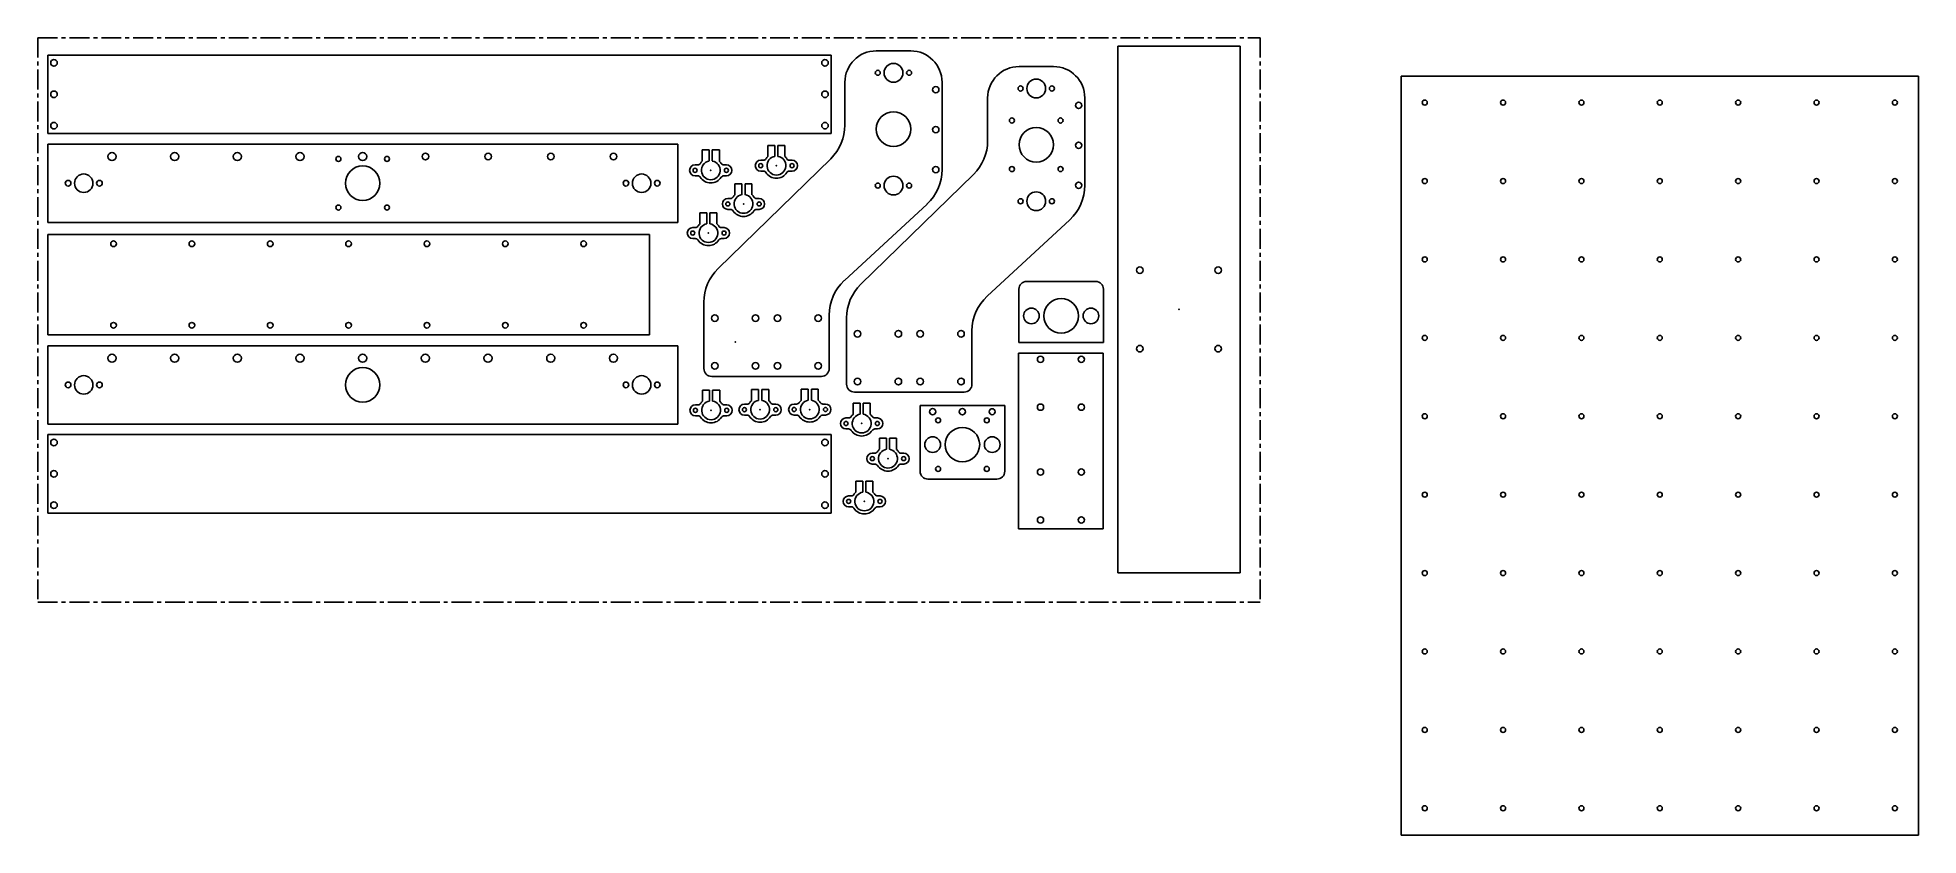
# Model space of a CAD drawing. Header units: millimetres. Extents: x -1594 to -394, y -526 to -17.
import ezdxf

# ---------------------------------------------------------------- set-up
doc = ezdxf.new("R2010")
doc.units = ezdxf.units.MM
doc.header["$PDSIZE"] = -1
doc.linetypes.add('CENTERX2', pattern=[20.32, 12.7, -2.54, 2.54, -2.54])

msp = doc.modelspace()

# ---------------------------------------------------------------- linework, layer by layer
at = {"color": 7, "linetype": 'CENTERX2'}
for p, q in [((-1594.4, -17.2), (-814.4, -17.2)), ((-1594.4, -17.2), (-1594.4, -377.2)), ((-814.4, -17.2), (-814.4, -377.2)), ((-1594.4, -377.2), (-814.4, -377.2))]:
    msp.add_line(p, q, dxfattribs=at)
at = {"color": 7, "linetype": 'Continuous'}
for p, q in [((-905.1, -358.5), (-905.1, -22.5)), ((-827.1, -22.5), (-905.1, -22.5)), ((-827.1, -358.5), (-827.1, -22.5)), ((-1588, -28.3), (-1088, -28.3)), ((-1588, -28.3), (-1588, -78.3)), ((-1088, -28.3), (-1088, -78.3)), ((-1059.3, -25.6), (-1037.3, -25.6)), ((-968.2, -35.6), (-946.2, -35.6)), ((-1079.3, -45.6), (-1079.3, -72.9)), ((-1017.3, -45.6), (-1017.3, -101.3)), ((-724.3, -41.8), (-394.3, -41.8)), ((-724.3, -41.8), (-724.3, -525.8)), ((-394.3, -41.8), (-394.3, -525.8)), ((-988.2, -55.6), (-988.2, -82.9)), ((-926.2, -55.6), (-926.2, -111.3)), ((-1588, -78.3), (-1088, -78.3)), ((-1588, -135), (-1588, -85)), ((-1588, -85), (-1186, -85)), ((-1186, -135), (-1186, -85)), ((-1165.9, -88.8), (-1170.3, -88.8)), ((-1170.3, -95.8), (-1170.3, -88.8)), ((-1170.2, -95.8), (-1170.3, -95.8)), ((-1165.9, -88.8), (-1165.9, -95.8)), ((-1163.9, -88.8), (-1163.9, -95.8)), ((-1163.9, -88.8), (-1159.4, -88.8)), ((-1088.3, -94.4), (-1160.2, -164.4)), ((-1159.4, -88.8), (-1159.4, -95.9)), ((-1133, -95.3), (-1131.4, -95.3)), ((-1124, -85.9), (-1128.5, -85.9)), ((-1128.5, -92.9), (-1128.5, -85.9)), ((-1128.4, -92.9), (-1128.5, -92.9)), ((-1124, -85.9), (-1124, -92.9)), ((-1122, -85.9), (-1122, -92.9)), ((-1122, -85.9), (-1117.6, -85.9)), ((-1117.6, -85.9), (-1117.6, -92.9)), ((-1114.7, -95.3), (-1113, -95.3)), ((-1174.9, -98.3), (-1173.2, -98.3)), ((-1174.9, -105.3), (-1173.2, -105.3)), ((-1156.5, -98.3), (-1154.9, -98.3)), ((-1156.5, -105.3), (-1154.9, -105.3)), ((-1133, -102.3), (-1131.4, -102.3)), ((-1114.7, -102.3), (-1113, -102.3)), ((-997.2, -104.4), (-1069.1, -174.4)), ((-1154, -119.7), (-1152.4, -119.7)), ((-1145, -110.3), (-1149.5, -110.3)), ((-1149.5, -117.3), (-1149.5, -110.3)), ((-1149.4, -117.3), (-1149.5, -117.3)), ((-1145, -110.3), (-1145, -117.3)), ((-1143, -110.3), (-1143, -117.3)), ((-1143, -110.3), (-1138.6, -110.3)), ((-1138.6, -110.3), (-1138.6, -117.4)), ((-1135.7, -119.7), (-1134, -119.7)), ((-1167.4, -128.9), (-1171.9, -128.9)), ((-1171.9, -135.9), (-1171.9, -128.9)), ((-1167.4, -128.9), (-1167.4, -135.9)), ((-1165.4, -128.9), (-1165.4, -135.9)), ((-1165.4, -128.9), (-1161, -128.9)), ((-1161, -128.9), (-1161, -136)), ((-1154, -126.7), (-1152.4, -126.7)), ((-1135.7, -126.7), (-1134, -126.7)), ((-1026.9, -123.3), (-1079.6, -172.1)), ((-1588, -135), (-1186, -135)), ((-1588, -206.6), (-1588, -142.6)), ((-1588, -142.6), (-1204, -142.6)), ((-1204, -206.6), (-1204, -142.6)), ((-1176.4, -138.3), (-1174.8, -138.3)), ((-1171.8, -135.9), (-1171.9, -135.9)), ((-1158.1, -138.3), (-1156.4, -138.3)), ((-935.8, -133.3), (-988.6, -182.1)), ((-1176.4, -145.3), (-1174.8, -145.3)), ((-1158.1, -145.3), (-1156.4, -145.3)), ((-968.3, -177.6), (-968.3, -211.6)), ((-919.3, -172.6), (-963.3, -172.6)), ((-914.3, -177.6), (-914.3, -211.6)), ((-1169.3, -228.2), (-1169.3, -185.9)), ((-1089.3, -228.2), (-1089.3, -194.1)), ((-1078.2, -238.2), (-1078.2, -195.9)), ((-1588, -206.6), (-1204, -206.6)), ((-1588, -263.6), (-1588, -213.6)), ((-1588, -213.6), (-1186, -213.6)), ((-1186, -263.6), (-1186, -213.6)), ((-998.2, -238.2), (-998.2, -204.1)), ((-914.3, -211.6), (-968.3, -211.6)), ((-968.5, -330.4), (-968.5, -218.4)), ((-968.5, -218.4), (-914.5, -218.4)), ((-914.5, -330.4), (-914.5, -218.4)), ((-1164.3, -233.2), (-1094.3, -233.2)), ((-1174.7, -251.3), (-1173, -251.3)), ((-1165.7, -241.9), (-1170.1, -241.9)), ((-1170.1, -248.9), (-1170.1, -241.9)), ((-1170.1, -248.9), (-1170.1, -248.9)), ((-1165.7, -241.9), (-1165.7, -248.9)), ((-1163.7, -241.9), (-1163.7, -248.9)), ((-1163.7, -241.9), (-1159.2, -241.9)), ((-1159.2, -241.9), (-1159.2, -248.9)), ((-1156.3, -251.3), (-1154.7, -251.3)), ((-1143.4, -250.9), (-1141.7, -250.9)), ((-1134.4, -241.5), (-1138.8, -241.5)), ((-1138.8, -248.5), (-1138.8, -241.5)), ((-1138.8, -248.5), (-1138.8, -248.5)), ((-1134.4, -241.5), (-1134.4, -248.5)), ((-1132.4, -241.5), (-1132.4, -248.5)), ((-1132.4, -241.5), (-1127.9, -241.5)), ((-1127.9, -241.5), (-1127.9, -248.6)), ((-1125, -250.9), (-1123.4, -250.9)), ((-1111.7, -250.8), (-1110.1, -250.8)), ((-1102.7, -241.4), (-1107.2, -241.4)), ((-1107.2, -248.4), (-1107.2, -241.4)), ((-1107.1, -248.4), (-1107.2, -248.4)), ((-1102.7, -241.4), (-1102.7, -248.4)), ((-1100.7, -241.4), (-1100.7, -248.4)), ((-1100.7, -241.4), (-1096.3, -241.4)), ((-1096.3, -241.4), (-1096.3, -248.4)), ((-1093.4, -250.8), (-1091.7, -250.8)), ((-1069.6, -250.3), (-1074, -250.3)), ((-1074, -257.3), (-1074, -250.3)), ((-1073.2, -243.2), (-1003.2, -243.2)), ((-1069.6, -250.3), (-1069.6, -257.3)), ((-1067.6, -250.3), (-1067.6, -257.3)), ((-1067.6, -250.3), (-1063.1, -250.3)), ((-1063.1, -250.3), (-1063.1, -257.4)), ((-1031.3, -293.7), (-1031.3, -251.7)), ((-1031.3, -251.7), (-977.3, -251.7)), ((-977.3, -293.7), (-977.3, -251.7)), ((-1588, -263.6), (-1186, -263.6)), ((-1174.7, -258.3), (-1173, -258.3)), ((-1156.3, -258.3), (-1154.7, -258.3)), ((-1143.4, -257.9), (-1141.7, -257.9)), ((-1125, -257.9), (-1123.4, -257.9)), ((-1111.7, -257.8), (-1110.1, -257.8)), ((-1093.4, -257.8), (-1091.7, -257.8)), ((-1078.6, -259.7), (-1076.9, -259.7)), ((-1073.9, -257.3), (-1074, -257.3)), ((-1060.2, -259.7), (-1058.6, -259.7)), ((-1588, -270.3), (-1088, -270.3)), ((-1588, -270.3), (-1588, -320.3)), ((-1088, -270.3), (-1088, -320.3)), ((-1078.6, -266.7), (-1076.9, -266.7)), ((-1060.2, -266.7), (-1058.6, -266.7)), ((-1052.8, -272.6), (-1057.3, -272.6)), ((-1057.3, -279.6), (-1057.3, -272.6)), ((-1052.8, -272.6), (-1052.8, -279.6)), ((-1050.8, -272.6), (-1050.8, -279.6)), ((-1050.8, -272.6), (-1046.4, -272.6)), ((-1046.4, -272.6), (-1046.4, -279.7)), ((-1061.8, -282.1), (-1060.2, -282.1)), ((-1057.2, -279.6), (-1057.3, -279.6)), ((-1043.5, -282.1), (-1041.8, -282.1)), ((-1067.9, -300), (-1072.3, -300)), ((-1072.3, -307), (-1072.3, -300)), ((-1067.9, -300), (-1067.9, -307)), ((-1065.9, -300), (-1065.9, -307)), ((-1065.9, -300), (-1061.4, -300)), ((-1061.8, -289.1), (-1060.2, -289.1)), ((-1061.4, -300), (-1061.4, -307)), ((-1043.5, -289.1), (-1041.8, -289.1)), ((-1026.3, -298.7), (-982.3, -298.7)), ((-1076.9, -309.4), (-1075.2, -309.4)), ((-1072.3, -307), (-1072.3, -307)), ((-1058.5, -309.4), (-1056.9, -309.4)), ((-1588, -320.3), (-1088, -320.3)), ((-1076.9, -316.4), (-1075.2, -316.4)), ((-1058.5, -316.4), (-1056.9, -316.4)), ((-968.5, -330.4), (-914.5, -330.4)), ((-827.1, -358.5), (-905.1, -358.5)), ((-724.3, -525.8), (-394.3, -525.8))]:
    msp.add_line(p, q, dxfattribs=at)
for centre, radius in [((-1584, -33.3), 2.1), ((-1092, -33.3), 2.1), ((-1048.3, -39.6), 6), ((-1058.3, -39.6), 1.6), ((-1038.3, -39.6), 1.6), ((-967.2, -49.6), 1.6), ((-957.2, -49.6), 6), ((-947.2, -49.6), 1.6), ((-1584, -53.3), 2.1), ((-1092, -53.3), 2.1), ((-1021.3, -50.4), 2), ((-930.2, -60.4), 2), ((-709.3, -58.6), 1.6), ((-659.3, -58.6), 1.6), ((-609.3, -58.6), 1.6), ((-559.3, -58.6), 1.6), ((-509.3, -58.6), 1.6), ((-459.3, -58.6), 1.6), ((-409.3, -58.6), 1.6), ((-1584, -73.3), 2.1), ((-1092, -73.3), 2.1), ((-1048.3, -75.5), 11), ((-972.7, -70), 1.6), ((-941.7, -70), 1.6), ((-1021.3, -75.8), 2), ((-957.2, -85.5), 11), ((-930.2, -85.8), 2), ((-1547, -93), 2.6), ((-1507, -93), 2.6), ((-1467, -93), 2.6), ((-1427, -93), 2.6), ((-1402.5, -94.5), 1.6), ((-1387, -93), 2.6), ((-1371.5, -94.5), 1.6), ((-1347, -93), 2.1), ((-1307, -93), 2.1), ((-1267, -93), 2.1), ((-1227, -93), 2.1), ((-1565, -110), 5.9), ((-1387, -110), 11), ((-1209, -110), 5.9), ((-1174.9, -101.8), 1.3), ((-1154.9, -101.8), 1.3), ((-1133, -98.8), 1.3), ((-1113, -98.8), 1.3), ((-1048.3, -111.5), 6), ((-1021.3, -101.3), 2), ((-972.7, -101), 1.6), ((-941.7, -101), 1.6), ((-709.3, -108.6), 1.6), ((-659.3, -108.6), 1.6), ((-609.3, -108.6), 1.6), ((-559.3, -108.6), 1.6), ((-509.3, -108.6), 1.6), ((-459.3, -108.6), 1.6), ((-409.3, -108.6), 1.6), ((-1575, -110), 1.8), ((-1555, -110), 1.8), ((-1219, -110), 1.8), ((-1199, -110), 1.8), ((-1058.3, -111.5), 1.6), ((-1038.3, -111.5), 1.6), ((-967.2, -121.5), 1.6), ((-957.2, -121.5), 6), ((-947.2, -121.5), 1.6), ((-930.2, -111.3), 2), ((-1402.5, -125.5), 1.6), ((-1371.5, -125.5), 1.6), ((-1154, -123.2), 1.3), ((-1134, -123.2), 1.3), ((-1176.4, -141.8), 1.3), ((-1156.4, -141.8), 1.3), ((-1546, -148.6), 1.8), ((-1496, -148.6), 1.8), ((-1446, -148.6), 1.8), ((-1396, -148.6), 1.8), ((-1346, -148.6), 1.8), ((-1296, -148.6), 1.8), ((-1246, -148.6), 1.8), ((-891.1, -165.5), 2.1), ((-841.1, -165.5), 2.1), ((-709.3, -158.6), 1.6), ((-659.3, -158.6), 1.6), ((-609.3, -158.6), 1.6), ((-559.3, -158.6), 1.6), ((-509.3, -158.6), 1.6), ((-459.3, -158.6), 1.6), ((-409.3, -158.6), 1.6), ((-960.3, -194.6), 5), ((-941.3, -194.6), 11), ((-922.3, -194.6), 5), ((-1546, -200.6), 1.8), ((-1496, -200.6), 1.8), ((-1446, -200.6), 1.8), ((-1396, -200.6), 1.8), ((-1346, -200.6), 1.8), ((-1296, -200.6), 1.8), ((-1246, -200.6), 1.8), ((-1162.3, -196), 2.1), ((-1136.3, -196), 2.1), ((-1122.3, -196), 2.1), ((-1096.3, -196), 2.1), ((-1071.2, -206), 2.1), ((-1045.2, -206), 2.1), ((-1031.2, -206), 2.1), ((-1005.2, -206), 2.1), ((-891.1, -215.5), 2.1), ((-841.1, -215.5), 2.1), ((-709.3, -208.6), 1.6), ((-659.3, -208.6), 1.6), ((-609.3, -208.6), 1.6), ((-559.3, -208.6), 1.6), ((-509.3, -208.6), 1.6), ((-459.3, -208.6), 1.6), ((-409.3, -208.6), 1.6), ((-1547, -221.6), 2.6), ((-1507, -221.6), 2.6), ((-1467, -221.6), 2.6), ((-1427, -221.6), 2.6), ((-1387, -238.6), 11), ((-1387, -221.6), 2.6), ((-1347, -221.6), 2.6), ((-1307, -221.6), 2.6), ((-1267, -221.6), 2.6), ((-1227, -221.6), 2.6), ((-1162.3, -226.5), 2.1), ((-1136.3, -226.5), 2.1), ((-1122.3, -226.5), 2.1), ((-1096.3, -226.5), 2.1), ((-954.5, -222.3), 2), ((-928.5, -222.3), 2), ((-1575, -238.6), 1.8), ((-1565, -238.6), 5.9), ((-1555, -238.6), 1.8), ((-1219, -238.6), 1.8), ((-1209, -238.6), 5.9), ((-1199, -238.6), 1.8), ((-1071.2, -236.5), 2.1), ((-1045.2, -236.5), 2.1), ((-1031.2, -236.5), 2.1), ((-1005.2, -236.5), 2.1), ((-954.5, -252.8), 2), ((-928.5, -252.8), 2), ((-1174.7, -254.8), 1.3), ((-1154.7, -254.8), 1.3), ((-1143.4, -254.4), 1.3), ((-1123.4, -254.4), 1.3), ((-1111.7, -254.3), 1.3), ((-1091.7, -254.3), 1.3), ((-1078.6, -263.2), 1.3), ((-1058.6, -263.2), 1.3), ((-1023.3, -255.7), 1.98), ((-1019.8, -261.2), 1.6), ((-1004.3, -255.7), 2), ((-988.8, -261.2), 1.6), ((-985.3, -255.7), 1.89), ((-709.3, -258.6), 1.6), ((-659.3, -258.6), 1.6), ((-609.3, -258.6), 1.6), ((-559.3, -258.6), 1.6), ((-509.3, -258.6), 1.6), ((-459.3, -258.6), 1.6), ((-409.3, -258.6), 1.6), ((-1584, -275.3), 2.1), ((-1092, -275.3), 2.1), ((-1023.3, -276.7), 5), ((-1004.3, -276.7), 11), ((-985.3, -276.7), 5), ((-1061.8, -285.6), 1.3), ((-1041.8, -285.6), 1.3), ((-1584, -295.3), 2.1), ((-1092, -295.3), 2.1), ((-1019.8, -292.2), 1.6), ((-988.8, -292.2), 1.6), ((-954.5, -294.2), 2), ((-928.5, -294.2), 2), ((-1076.9, -312.9), 1.3), ((-1056.9, -312.9), 1.3), ((-709.3, -308.6), 1.6), ((-659.3, -308.6), 1.6), ((-609.3, -308.6), 1.6), ((-559.3, -308.6), 1.6), ((-509.3, -308.6), 1.6), ((-459.3, -308.6), 1.6), ((-409.3, -308.6), 1.6), ((-1584, -315.3), 2.1), ((-1092, -315.3), 2.1), ((-954.5, -324.7), 2), ((-928.5, -324.7), 2), ((-709.3, -358.6), 1.6), ((-659.3, -358.6), 1.6), ((-609.3, -358.6), 1.6), ((-559.3, -358.6), 1.6), ((-509.3, -358.6), 1.6), ((-459.3, -358.6), 1.6), ((-409.3, -358.6), 1.6), ((-709.3, -408.6), 1.6), ((-659.3, -408.6), 1.6), ((-609.3, -408.6), 1.6), ((-559.3, -408.6), 1.6), ((-509.3, -408.6), 1.6), ((-459.3, -408.6), 1.6), ((-409.3, -408.6), 1.6), ((-709.3, -458.6), 1.6), ((-659.3, -458.6), 1.6), ((-609.3, -458.6), 1.6), ((-559.3, -458.6), 1.6), ((-509.3, -458.6), 1.6), ((-459.3, -458.6), 1.6), ((-409.3, -458.6), 1.6), ((-709.3, -508.6), 1.6), ((-659.3, -508.6), 1.6), ((-609.3, -508.6), 1.6), ((-559.3, -508.6), 1.6), ((-509.3, -508.6), 1.6), ((-459.3, -508.6), 1.6), ((-409.3, -508.6), 1.6)]:
    msp.add_circle(centre, radius, dxfattribs=at)
for centre, radius, start, end in [((-1059.3, -45.6), 20, 90, 180), ((-1037.3, -45.6), 20, 0, 90), ((-968.2, -55.6), 20, 90, 180), ((-946.2, -55.6), 20, 0, 90), ((-1109.3, -72.9), 30, 314.2468, 0), ((-1018.2, -82.9), 30, 314.2468, 0), ((-1164.9, -101.8), 8, 132.3103, 146.633), ((-1164.9, -101.8), 6, 99.5941, 80.4059), ((-1164.9, -101.8), 8, 33.367, 47.1097), ((-1133, -98.8), 3.5, 90, 270), ((-1131.4, -93.3), 2, 270, 326.633), ((-1123, -98.8), 8, 132.3103, 146.633), ((-1123, -98.8), 6, 99.5941, 80.4059), ((-1123, -98.8), 8, 33.367, 47.1097), ((-1114.7, -93.3), 2, 213.367, 270), ((-1113, -98.8), 3.5, 270, 90), ((-1174.9, -101.8), 3.5, 90, 270), ((-1173.2, -96.3), 2, 270, 326.633), ((-1173.2, -107.3), 2, 33.367, 90), ((-1164.9, -101.8), 8, 213.367, 326.633), ((-1156.5, -96.3), 2, 213.367, 270), ((-1156.5, -107.3), 2, 90, 146.633), ((-1154.9, -101.8), 3.5, 270, 90), ((-1131.4, -104.3), 2, 33.367, 90), ((-1123, -98.8), 8, 213.367, 326.633), ((-1114.7, -104.3), 2, 90, 146.633), ((-1047.3, -101.3), 30, 312.7688, 0), ((-1154, -123.2), 3.5, 90, 270), ((-1152.4, -117.7), 2, 270, 326.633), ((-1144, -123.2), 8, 132.3103, 146.633), ((-1144, -123.2), 6, 99.5941, 80.4059), ((-1144, -123.2), 8, 33.367, 47.1097), ((-1135.7, -117.7), 2, 213.367, 270), ((-1134, -123.2), 3.5, 270, 90), ((-956.2, -111.3), 30, 312.7688, 0), ((-1152.4, -128.7), 2, 33.367, 90), ((-1144, -123.2), 8, 213.367, 326.633), ((-1135.7, -128.7), 2, 90, 146.633), ((-1176.4, -141.8), 3.5, 90, 270), ((-1174.8, -136.3), 2, 270, 326.633), ((-1166.4, -141.8), 8, 132.3103, 146.633), ((-1166.4, -141.8), 6, 99.5941, 80.4059), ((-1166.4, -141.8), 8, 33.367, 47.1097), ((-1158.1, -136.3), 2, 213.367, 270), ((-1156.4, -141.8), 3.5, 270, 90), ((-1174.8, -147.3), 2, 33.367, 90), ((-1166.4, -141.8), 8, 213.367, 326.633), ((-1158.1, -147.3), 2, 90, 146.633), ((-1139.3, -185.9), 30, 134.2468, 180), ((-1059.3, -194.1), 30, 132.7688, 180), ((-1048.2, -195.9), 30, 134.2468, 180), ((-963.3, -177.6), 5, 90, 180), ((-919.3, -177.6), 5, 0, 90), ((-968.2, -204.1), 30, 132.7688, 180), ((-1164.3, -228.2), 5, 180, 270), ((-1094.3, -228.2), 5, 270, 0), ((-1073.2, -238.2), 5, 180, 270), ((-1003.2, -238.2), 5, 270, 0), ((-1174.7, -254.8), 3.5, 90, 270), ((-1173, -249.3), 2, 270, 326.633), ((-1164.7, -254.8), 8, 132.3103, 146.633), ((-1164.7, -254.8), 6, 99.5941, 80.4059), ((-1164.7, -254.8), 8, 33.367, 47.1097), ((-1156.3, -249.3), 2, 213.367, 270), ((-1154.7, -254.8), 3.5, 270, 90), ((-1143.4, -254.4), 3.5, 90, 270), ((-1141.7, -248.9), 2, 270, 326.633), ((-1133.4, -254.4), 8, 132.3103, 146.633), ((-1133.4, -254.4), 6, 99.5941, 80.4059), ((-1133.4, -254.4), 8, 33.367, 47.1097), ((-1125, -248.9), 2, 213.367, 270), ((-1123.4, -254.4), 3.5, 270, 90), ((-1111.7, -254.3), 3.5, 90, 270), ((-1110.1, -248.8), 2, 270, 326.633), ((-1101.7, -254.3), 8, 132.3103, 146.633), ((-1101.7, -254.3), 6, 99.5941, 80.4059), ((-1101.7, -254.3), 8, 33.367, 47.1097), ((-1093.4, -248.8), 2, 213.367, 270), ((-1091.7, -254.3), 3.5, 270, 90), ((-1173, -260.3), 2, 33.367, 90), ((-1164.7, -254.8), 8, 213.367, 326.633), ((-1156.3, -260.3), 2, 90, 146.633), ((-1141.7, -259.9), 2, 33.367, 90), ((-1133.4, -254.4), 8, 213.367, 326.633), ((-1125, -259.9), 2, 90, 146.633), ((-1110.1, -259.8), 2, 33.367, 90), ((-1101.7, -254.3), 8, 213.367, 326.633), ((-1093.4, -259.8), 2, 90, 146.633), ((-1078.6, -263.2), 3.5, 90, 270), ((-1076.9, -257.7), 2, 270, 326.633), ((-1068.6, -263.2), 8, 132.3103, 146.633), ((-1068.6, -263.2), 6, 99.5941, 80.4059), ((-1068.6, -263.2), 8, 33.367, 47.1097), ((-1060.2, -257.7), 2, 213.367, 270), ((-1058.6, -263.2), 3.5, 270, 90), ((-1076.9, -268.7), 2, 33.367, 90), ((-1068.6, -263.2), 8, 213.367, 326.633), ((-1060.2, -268.7), 2, 90, 146.633), ((-1061.8, -285.6), 3.5, 90, 270), ((-1060.2, -280.1), 2, 270, 326.633), ((-1051.8, -285.6), 8, 132.3103, 146.633), ((-1051.8, -285.6), 6, 99.5941, 80.4059), ((-1051.8, -285.6), 8, 33.367, 47.1097), ((-1043.5, -280.1), 2, 213.367, 270), ((-1041.8, -285.6), 3.5, 270, 90), ((-1060.2, -291.1), 2, 33.367, 90), ((-1051.8, -285.6), 8, 213.367, 326.633), ((-1043.5, -291.1), 2, 90, 146.633), ((-1026.3, -293.7), 5, 180, 270), ((-982.3, -293.7), 5, 270, 0), ((-1076.9, -312.9), 3.5, 90, 270), ((-1075.2, -307.4), 2, 270, 326.633), ((-1066.9, -312.9), 8, 132.3103, 146.633), ((-1066.9, -312.9), 6, 99.5941, 80.4059), ((-1066.9, -312.9), 8, 33.367, 47.1097), ((-1058.5, -307.4), 2, 213.367, 270), ((-1056.9, -312.9), 3.5, 270, 90), ((-1075.2, -318.4), 2, 33.367, 90), ((-1066.9, -312.9), 8, 213.367, 326.633), ((-1058.5, -318.4), 2, 90, 146.633)]:
    msp.add_arc(centre, radius, start, end, dxfattribs=at)
for p in [(-1164.9, -101.8), (-1123, -98.8), (-1144, -123.2), (-1166.4, -141.8), (-866.1, -190.5), (-866.1, -190.5), (-1149.3, -211.2), (-1164.7, -254.8), (-1133.4, -254.4), (-1101.7, -254.3), (-1068.6, -263.2), (-1051.8, -285.6), (-1066.9, -312.9)]:
    msp.add_point(p, dxfattribs=at)

doc.saveas('drawing.dxf')
